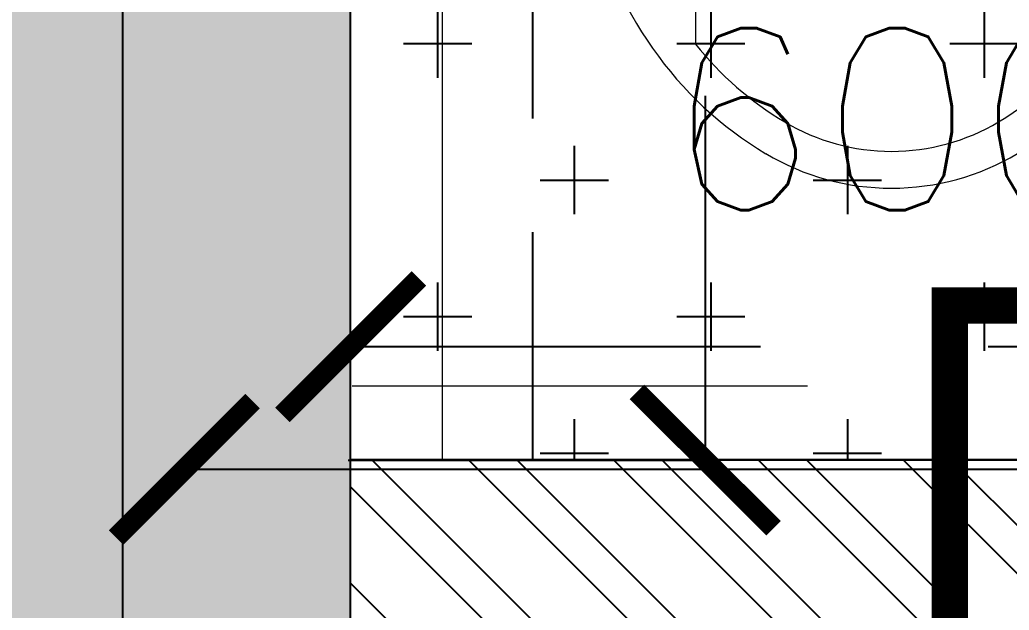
# Model space of a CAD drawing. Header units: millimetres. Extents: x -414464 to 1686, y -90036 to 108605.
# Drawn here: x -101223 to -100680, y -58948 to -58623 of the extents above; entities that cross this region are included whole.
import ezdxf

# ---------------------------------------------------------------- set-up
doc = ezdxf.new("R2010")
doc.units = ezdxf.units.MM
doc.header["$LTSCALE"] = 1000
doc.header["$MEASUREMENT"] = 0
for name, pattern in [('$1$AUDIT_D_120904163729-0', [0]), ('$36$HIDDEN', [0.375, 0.25, -0.125]), ('2BHK-A - BACK$1$AUDIT_D_120904163729-0', [0]), ('2BHK-A - BACK$1$HIDDEN', [0.375, 0.25, -0.125]), ('2BHK-A - BACK$1$PHANTOM2', [1.25, 0.625, -0.125, 0.125, -0.125, 0.125, -0.125]), ('AUDIT_D_120904163729-0', [0]), ('T8(T9 IS SIMILAR) - DIMENSION & TEXTING$1$AUDIT_D_120904163729-0', [0]), ('T8(T9 IS SIMILAR) - DIMENSION & TEXTING$1$HIDDEN', [0.375, 0.25, -0.125]), ('T8(T9 IS SIMILAR) - DIMENSION & TEXTING$1$T8 - TYPICAL FLOOR CORE$0$( Hidden )', [0.375, 0.25, -0.125]), ('T8(T9 IS SIMILAR)$1$$0$HIDDEN', [0.375, 0.25, -0.125]), ('T8(T9 IS SIMILAR)$1$HIDDEN', [0.375, 0.25, -0.125]), ('T8_REFUGE COLUMNS$1$CENTER2', [1.125, 0.75, -0.125, 0.125, -0.125])]:
    doc.linetypes.add(name, pattern=pattern)
doc.layers.get('0').update_dxf_attribs({"linetype": 'AUDIT_D_120904163729-0'})
for name, color, linetype in [('$0$A-HATCH -160', 251, '$1$AUDIT_D_120904163729-0'), ('$21$A-DIMENSIONS', 2, '$36$HIDDEN'), ('2BHK-A - BACK$1$A-HATCH -160', 251, '2BHK-A - BACK$1$AUDIT_D_120904163729-0'), ('2BHK-A - BACK$1$A-TOI SUNK 50MM', 8, 'Continuous'), ('2BHK-A - BACK$1$LEDGE WALL', 5, 'Continuous'), ('a-rcc', 3, 'Continuous'), ('T8(T9 IS SIMILAR) - DIMENSION & TEXTING$1$A-DIMENSIONS', 2, 'T8(T9 IS SIMILAR) - DIMENSION & TEXTING$1$HIDDEN'), ('T8(T9 IS SIMILAR) - DIMENSION & TEXTING$1$A-PLUMBING', 7, 'T8(T9 IS SIMILAR) - DIMENSION & TEXTING$1$AUDIT_D_120904163729-0'), ('T8(T9 IS SIMILAR) - DIMENSION & TEXTING$1$U-TI-TEXT', 7, 'Continuous'), ('T8(T9 IS SIMILAR)$1$$6$a-beam 2', 50, 'Continuous'), ('T8_REFUGE COLUMNS$1$A-CENTERLINE', 193, 'T8_REFUGE COLUMNS$1$CENTER2'), ('T8_REFUGE COLUMNS$1$A-RCC COLS', 3, 'Continuous'), ('T8_TYPICAL COLUMNS$1$A-RCC COLS', 3, 'Continuous')]:
    doc.layers.add(name, color=color, linetype=linetype)
for name, color, linetype, lineweight in [('2BHK-A - BACK$1$A-AC DRAIN PIPE', 94, 'Continuous', 18), ('2BHK-A - BACK$1$a-TOI-fixtures', 251, 'Continuous', 0), ('2BHK-A - BACK$1$A-WALL- 160', 6, 'Continuous', 30), ('T8(T9 IS SIMILAR)$1$D&W', 8, 'Continuous', 25), ('T8(T9 IS SIMILAR)$1$SCPL BEAM', 191, 'T8(T9 IS SIMILAR)$1$$0$HIDDEN', 13)]:
    doc.layers.add(name, color=color, linetype=linetype, lineweight=lineweight)
doc.layers.add('T8_REFUGE COLUMNS$1$COL-HATCH', color=7, linetype='Continuous', lineweight=25, true_color=0xa3a3a3)
doc.styles.add('T8(T9 IS SIMILAR) - DIMENSION & TEXTING$1$Romans 1', font='romans.shx', dxfattribs={"height": 100})
doc.dimstyles.new('T8(T9 IS SIMILAR) - DIMENSION & TEXTING$1$ALPINE S', dxfattribs={"dimscale": 0, "dimtxt": 100, "dimasz": 75, "dimexe": 0, "dimexo": 0, "dimgap": 75, "dimtad": 1, "dimdec": 0, "dimzin": 0, "dimdsep": 46, "dimtxsty": 'T8(T9 IS SIMILAR) - DIMENSION & TEXTING$1$Romans 1', "dimblk": 'T8(T9 IS SIMILAR) - DIMENSION & TEXTING$1$_ArchTick', "dimcen": 0.09, "dimclrd": 256, "dimclre": 256, "dimclrt": 7, "dimadec": 0, "dimazin": 0, "dimtfac": 1, "dimtdec": 0, "dimtofl": 0, "dimtmove": 1, "dimatfit": 0, "dimldrblk": 'T8(T9 IS SIMILAR) - DIMENSION & TEXTING$1$_Open90', "dimfxl": 1, "dimtolj": 1, "dimtzin": 0, "dimarcsym": 0})

# ---------------------------------------------------------------- blocks, each defined once
blk = doc.blocks.new('T8_REFUGE COLUMNS')
at = {"layer": 'T8_REFUGE COLUMNS$1$COL-HATCH', "linetype": 'ByBlock'}
h = blk.add_hatch(color=256, dxfattribs=at)
h.dxf.hatch_style = 1
h.paths.add_polyline_path([(1196642.14, -5708099.86), (1199252.14, -5708099.86), (1199252.14, -5707849.86), (1196642.14, -5707849.86)])
at = {"layer": 'T8_REFUGE COLUMNS$1$A-CENTERLINE'}
blk.add_line((1217215, -5707974.86), (1182156.9, -5707974.86), dxfattribs=at)
at = {"layer": 'T8_REFUGE COLUMNS$1$A-RCC COLS', "linetype": 'ByBlock'}
blk.add_lwpolyline([(1196642.14, -5708099.86), (1199252.14, -5708099.86), (1199252.14, -5707849.86), (1196642.14, -5707849.86)], close=True, dxfattribs=at)
blk = doc.blocks.new('T8_TYPICAL COLUMNS')
at = {"layer": 'T8_TYPICAL COLUMNS$1$A-RCC COLS', "linetype": 'ByBlock'}
blk.add_blockref('T8_REFUGE COLUMNS', (0, 0), dxfattribs=at)
blk = doc.blocks.new('2BHK-A - BACK$1$WB1')
at = {"color": 0, "linetype": 'ByBlock', "ltscale": 1000}
for p, q in [((190074.43, -1779394.52), (190063.02, -1779507.92)), ((190106.83, -1779394.52), (190119.87, -1779507.92)), ((189917.49, -1779491.72), (190064.65, -1779491.72)), ((190118, -1779491.72), (190265.39, -1779491.72)), ((190061.5, -1779507.92), (190121.39, -1779507.92))]:
    blk.add_line(p, q, dxfattribs=at)
at = {"color": 0, "linetype": 'ByBlock'}
blk.add_line((190106.83, -1779394.52), (190074.43, -1779394.52), dxfattribs=at)
for centre, major_axis, start_param, end_param in [((190091.44, -1779555.68), (-92.61, 341.52), 6.018375, 6.298924), ((190091.44, -1779555.68), (-92.61, 341.52), 5.737826, 6.018375), ((190067.12, -1779471.27), (-69.62, 256.74), 0.015739, 0.342992), ((190115.77, -1779471.27), (-69.62, 256.74), 5.410573, 5.737826), ((190091.44, -1779555.68), (-87.31, 321.98), 6.018375, 6.298924), ((190091.44, -1779555.68), (-87.31, 321.98), 5.737826, 6.018375), ((190067.12, -1779471.27), (-64.32, 237.19), 0.015739, 0.342992), ((190115.77, -1779471.27), (-64.32, 237.19), 5.410573, 5.737826), ((190029.95, -1779417.85), (-52.59, 193.93), 0.342992, 0.768932), ((190152.93, -1779417.85), (-52.59, 193.93), 4.984633, 5.410573), ((190029.95, -1779417.85), (-47.29, 174.38), 0.342992, 0.768932), ((190152.93, -1779417.85), (-47.29, 174.38), 4.984633, 5.410573), ((189973.24, -1779384.08), (-35.31, 130.22), 0.768932, 1.305986), ((190209.64, -1779384.08), (-35.31, 130.22), 4.447579, 4.984633), ((189973.24, -1779384.08), (-30.01, 110.68), 0.768932, 1.305986), ((190209.64, -1779384.08), (-30.01, 110.68), 4.447579, 4.984633), ((189973.24, -1779384.08), (-35.31, 130.22), 1.305986, 1.84304), ((189973.24, -1779384.08), (-30.01, 110.68), 1.305986, 1.84304), ((190209.64, -1779384.08), (-30.01, 110.68), 3.910525, 4.447579), ((190209.64, -1779384.08), (-35.31, 130.22), 3.910525, 4.447579), ((190029.95, -1779350.31), (-47.29, 174.38), 1.84304, 2.20494), ((190152.93, -1779350.31), (-47.29, 174.38), 3.548625, 3.910525), ((190029.95, -1779350.31), (-52.59, 193.93), 1.84304, 2.268981), ((190152.93, -1779350.31), (-52.59, 193.93), 3.484585, 3.910525), ((190045.3, -1779507.92), (-4.24, 15.64), 6.018375, 12.30156), ((190137.59, -1779507.92), (-4.24, 15.64), 6.018375, 12.30156), ((190067.12, -1779296.89), (-69.62, 256.74), 2.268981, 2.596234), ((190115.77, -1779296.89), (-69.62, 256.74), 3.157331, 3.484585), ((190091.44, -1779212.47), (-92.61, 341.52), 2.596234, 2.876783), ((190091.44, -1779212.47), (-92.61, 341.52), 2.876783, 3.157331)]:
    blk.add_ellipse(centre, major_axis=major_axis, ratio=1, start_param=start_param, end_param=end_param, dxfattribs=at)
blk = doc.blocks.new('2BHK-A - BACK')
at = {"layer": '2BHK-A - BACK$1$A-HATCH -160', "linetype": 'ByBlock'}
h = blk.add_hatch(dxfattribs=at)
h.set_pattern_fill('ANSI32', color=256, scale=150)
h.paths.add_polyline_path([(1199252.17, -5707249.86), (1199092.17, -5707249.86), (1199092.17, -5707849.86), (1199252.17, -5707849.86)])
at = {"layer": '2BHK-A - BACK$1$A-TOI SUNK 50MM'}
h = blk.add_hatch(dxfattribs=at)
h.set_pattern_fill('CROSS', color=256, scale=300, style=0)
h.set_pattern_definition([(9e-15, (54492.616, 14881.46), (75, 75), [37.5, -112.5]), (90, (54511.366, 14862.71), (-75, 75), [37.5, -112.5])])
h.paths.add_polyline_path([(1196642.15, -5706399.86), (1199092.17, -5706399.86), (1199092.17, -5707849.86), (1196642.15, -5707849.86)])
h.paths.add_polyline_path([(1202691.83, -5706399.86), (1200442.08, -5706399.86), (1200442.08, -5707850.31), (1202692.26, -5707850.31)])
at = {"layer": '2BHK-A - BACK$1$A-AC DRAIN PIPE', "linetype": '2BHK-A - BACK$1$PHANTOM2', "ltscale": 0.1, "const_width": 20, "elevation": -1.17}
blk.add_lwpolyline([(1199319.32, -5707520.86), (1199007.37, -5707520.86), (1199007.37, -5706301.73)], dxfattribs=at)
at = {"layer": '2BHK-A - BACK$1$A-TOI SUNK 50MM'}
blk.add_lwpolyline([(1196642.15, -5706399.86), (1199092.17, -5706399.86), (1199092.17, -5707849.86), (1196642.15, -5707849.86)], close=True, dxfattribs=at)
at = {"layer": '2BHK-A - BACK$1$a-TOI-fixtures'}
for p, q in [((1199092.17, -5707799.55), (1199092.17, -5707301.21)), ((1198292.17, -5707799.55), (1199092.17, -5707799.55))]:
    blk.add_line(p, q, dxfattribs=at)
at = {"layer": '2BHK-A - BACK$1$A-WALL- 160', "linetype": 'ByBlock'}
blk.add_line((1199092.17, -5707249.86), (1199092.17, -5707849.84), dxfattribs=at)
at = {"layer": '2BHK-A - BACK$1$LEDGE WALL', "linetype": '2BHK-A - BACK$1$HIDDEN', "ltscale": 0.5}
blk.add_line((1199092.17, -5707749.84), (1198292.17, -5707749.84), dxfattribs=at)
at = {"layer": '2BHK-A - BACK$1$a-TOI-fixtures', "rotation": 0.008288086606578331}
blk.add_blockref('2BHK-A - BACK$1$WB1', (1008341.05, -3928196.34, 0), dxfattribs=at)
blk = doc.blocks.new('T8(T9 IS SIMILAR) - DIMENSION & TEXTING$1$_ArchTick')
at = {"color": 0, "linetype": 'ByBlock', "const_width": 0.15}
blk.add_lwpolyline([(-0.5, -0.5), (0.5, 0.5)], dxfattribs=at)
blk = doc.blocks.new('*D1558')
at = {"layer": 'T8(T9 IS SIMILAR) - DIMENSION & TEXTING$1$A-DIMENSIONS', "linetype": 'T8(T9 IS SIMILAR) - DIMENSION & TEXTING$1$HIDDEN', "lineweight": -2, "transparency": 16777216}
for p, q in [((1196642.34, -5707850.95), (1196642.34, -5707655.2)), ((1199092.34, -5707851.27), (1199092.34, -5707655.2))]:
    blk.add_line(p, q, dxfattribs=at)
at = {"layer": 'T8(T9 IS SIMILAR) - DIMENSION & TEXTING$1$A-DIMENSIONS', "lineweight": -2, "transparency": 16777216}
blk.add_line((1196642.34, -5707655.2), (1199092.34, -5707655.2), dxfattribs=at)
at = {"layer": 'T8(T9 IS SIMILAR) - DIMENSION & TEXTING$1$A-DIMENSIONS', "linetype": 'ByBlock', "lineweight": -2, "transparency": 16777216, "xscale": 75, "yscale": 75, "zscale": 75, "rotation": 180}
blk.add_blockref('T8(T9 IS SIMILAR) - DIMENSION & TEXTING$1$_ArchTick', (1196642.34, -5707655.2), dxfattribs=at)
at = {"layer": 'T8(T9 IS SIMILAR) - DIMENSION & TEXTING$1$A-DIMENSIONS', "linetype": 'ByBlock', "lineweight": -2, "transparency": 16777216, "xscale": 75, "yscale": 75, "zscale": 75}
blk.add_blockref('T8(T9 IS SIMILAR) - DIMENSION & TEXTING$1$_ArchTick', (1199092.34, -5707655.2), dxfattribs=at)
at = {"layer": 'T8(T9 IS SIMILAR) - DIMENSION & TEXTING$1$A-DIMENSIONS', "color": 7, "linetype": 'ByBlock', "transparency": 16777216, "insert": (1197867.34, -5707530.2), "char_height": 100, "attachment_point": 5, "style": 'T8(T9 IS SIMILAR) - DIMENSION & TEXTING$1$Romans 1'}
blk.add_mtext('\\A1;2450', dxfattribs=at)
blk = doc.blocks.new('T8(T9 IS SIMILAR) - DIMENSION & TEXTING$1$_Open90')
at = {"color": 0, "linetype": 'ByBlock', "lineweight": -2}
for p, q in [((-0.5, 0.5), (0, 0)), ((0, 0), (-1, 0)), ((0, 0), (-0.5, -0.5))]:
    blk.add_line(p, q, dxfattribs=at)
blk = doc.blocks.new('*D467')
at = {"layer": 'T8(T9 IS SIMILAR) - DIMENSION & TEXTING$1$U-TI-TEXT', "linetype": 'T8(T9 IS SIMILAR) - DIMENSION & TEXTING$1$T8 - TYPICAL FLOOR CORE$0$( Hidden )', "lineweight": -2, "transparency": 16777216}
for p, q in [((-8352.82, 7412.83), (-8354.82, 7412.83)), ((-8352.82, 5932.82), (-8354.82, 5932.82))]:
    blk.add_line(p, q, dxfattribs=at)
at = {"layer": 'T8(T9 IS SIMILAR) - DIMENSION & TEXTING$1$U-TI-TEXT', "lineweight": -2, "transparency": 16777216}
blk.add_line((-8354.82, 7412.83), (-8354.82, 5932.82), dxfattribs=at)
at = {"layer": 'T8(T9 IS SIMILAR) - DIMENSION & TEXTING$1$U-TI-TEXT', "linetype": 'ByBlock', "lineweight": -2, "transparency": 16777216, "xscale": 75, "yscale": 75, "zscale": 75}
for p, rotation in [((-8354.82, 7412.83), 90), ((-8354.82, 5932.82), 270)]:
    blk.add_blockref('T8(T9 IS SIMILAR) - DIMENSION & TEXTING$1$_ArchTick', p, dxfattribs=dict(at, rotation=rotation))
at = {"layer": 'T8(T9 IS SIMILAR) - DIMENSION & TEXTING$1$U-TI-TEXT', "color": 7, "linetype": 'ByBlock', "transparency": 16777216, "insert": (-8479.82, 6672.82), "char_height": 100, "attachment_point": 5, "rotation": 90, "style": 'T8(T9 IS SIMILAR) - DIMENSION & TEXTING$1$Romans 1', "bg_fill": 3, "box_fill_scale": 1.25, "bg_fill_color": 256, "bg_fill_true_color": 13158600, "bg_fill_transparency": 0}
blk.add_mtext('\\A1;1480', dxfattribs=at)
blk = doc.blocks.new('*D1342')
at = {"layer": 'T8(T9 IS SIMILAR) - DIMENSION & TEXTING$1$A-DIMENSIONS', "linetype": 'T8(T9 IS SIMILAR) - DIMENSION & TEXTING$1$HIDDEN', "lineweight": -2, "transparency": 16777216}
for p, q in [((1199092.17, -5707249.86), (1199030.07, -5707249.86)), ((1199092.17, -5707849.86), (1199030.07, -5707849.86))]:
    blk.add_line(p, q, dxfattribs=at)
at = {"layer": 'T8(T9 IS SIMILAR) - DIMENSION & TEXTING$1$A-DIMENSIONS', "lineweight": -2, "transparency": 16777216}
blk.add_line((1199030.07, -5707249.86), (1199030.07, -5707849.86), dxfattribs=at)
at = {"layer": 'T8(T9 IS SIMILAR) - DIMENSION & TEXTING$1$A-DIMENSIONS', "linetype": 'ByBlock', "lineweight": -2, "transparency": 16777216, "xscale": 75, "yscale": 75, "zscale": 75}
for p, rotation in [((1199030.07, -5707249.86), 90), ((1199030.07, -5707849.86), 270)]:
    blk.add_blockref('T8(T9 IS SIMILAR) - DIMENSION & TEXTING$1$_ArchTick', p, dxfattribs=dict(at, rotation=rotation))
at = {"layer": 'T8(T9 IS SIMILAR) - DIMENSION & TEXTING$1$A-DIMENSIONS', "color": 7, "linetype": 'ByBlock', "transparency": 16777216, "insert": (1198905.07, -5707549.86), "char_height": 100, "attachment_point": 5, "rotation": 90, "style": 'T8(T9 IS SIMILAR) - DIMENSION & TEXTING$1$Romans 1'}
blk.add_mtext('\\A1;600', dxfattribs=at)
blk = doc.blocks.new('T8(T9 IS SIMILAR) - DIMENSION & TEXTING$1$A$C77D62699')
at = {"layer": 'T8(T9 IS SIMILAR) - DIMENSION & TEXTING$1$U-TI-TEXT', "linetype": 'ByBlock'}
dim = blk.add_linear_dim(base=(-8354.82, 5932.82), p1=(-7679.87, 7412.83), p2=(-7679.86, 5932.82), angle=90, dimstyle='T8(T9 IS SIMILAR) - DIMENSION & TEXTING$1$ALPINE S', override={"dimscale": 1, "dimfxl": 2, "dimfxlon": 1, "dimtfill": 1, "dimarcsym": 1}, dxfattribs=at)
dim.commit()
dim.dimension.update_dxf_attribs({"geometry": '*D467', "text_midpoint": (-8479.82, 6672.82)})
blk = doc.blocks.new('T8(T9 IS SIMILAR) - DIMENSION & TEXTING')
at = {"layer": 'T8(T9 IS SIMILAR) - DIMENSION & TEXTING$1$A-PLUMBING', "linetype": 'ByBlock'}
blk.add_blockref('T8(T9 IS SIMILAR) - DIMENSION & TEXTING$1$A$C77D62699', (1207452.26, -5713874.03), dxfattribs=at)
at = {"layer": 'T8(T9 IS SIMILAR) - DIMENSION & TEXTING$1$A-DIMENSIONS', "linetype": 'ByBlock'}
dim = blk.add_linear_dim(base=(1199030.07, -5707849.86, 0.61), p1=(1199092.17, -5707249.86), p2=(1199092.17, -5707849.86), angle=90, dimstyle='T8(T9 IS SIMILAR) - DIMENSION & TEXTING$1$ALPINE S', override={"dimscale": 1, "dimfxl": 5, "dimarcsym": 1}, dxfattribs=at)
dim.commit()
dim.dimension.update_dxf_attribs({"geometry": '*D1342', "text_midpoint": (1198905.07, -5707549.86, 0.61)})
dim = blk.add_linear_dim(base=(1199092.34, -5707655.2), p1=(1196642.34, -5707850.95, -0.74), p2=(1199092.34, -5707851.27), dimstyle='T8(T9 IS SIMILAR) - DIMENSION & TEXTING$1$ALPINE S', override={"dimscale": 1, "dimfxl": 5, "dimarcsym": 1}, dxfattribs=at)
dim.commit()
dim.dimension.update_dxf_attribs({"geometry": '*D1558', "text_midpoint": (1197867.34, -5707530.2)})
blk = doc.blocks.new('T8(T9 IS SIMILAR)')
at = {"layer": 'T8(T9 IS SIMILAR)$1$D&W', "linetype": 'ByBlock'}
for name in ['T8_TYPICAL COLUMNS', '2BHK-A - BACK']:
    blk.add_blockref(name, (0, 0), dxfattribs=at)
at = {"layer": 'T8(T9 IS SIMILAR)$1$$6$a-beam 2', "linetype": 'ByBlock'}
blk.add_blockref('T8(T9 IS SIMILAR) - DIMENSION & TEXTING', (0, 0), dxfattribs=at)
at = {"layer": 'T8(T9 IS SIMILAR)$1$SCPL BEAM', "linetype": 'T8(T9 IS SIMILAR)$1$HIDDEN'}
blk.add_line((1199051.56, -5707849.08), (1199051.68, -5706499.42), dxfattribs=at)
blk = doc.blocks.new('A$C48506478')
at = {"layer": '$21$A-DIMENSIONS', "linetype": 'ByBlock'}
blk.add_blockref('T8(T9 IS SIMILAR)', (-1195542.61, 5727884.64), dxfattribs=at)
at = {"layer": '$0$A-HATCH -160', "linetype": 'ByBlock'}
blk.add_blockref('T8(T9 IS SIMILAR) - DIMENSION & TEXTING', (-1195542.61, 5727884.64), dxfattribs=at)

msp = doc.modelspace()

# ---------------------------------------------------------------- block references
at = {"layer": 'a-rcc', "linetype": 'ByBlock', "rotation": 270}
msp.add_blockref('A$C48506478', (-121075.99, -55315.35, -0.03), dxfattribs=at)

doc.saveas('drawing.dxf')
